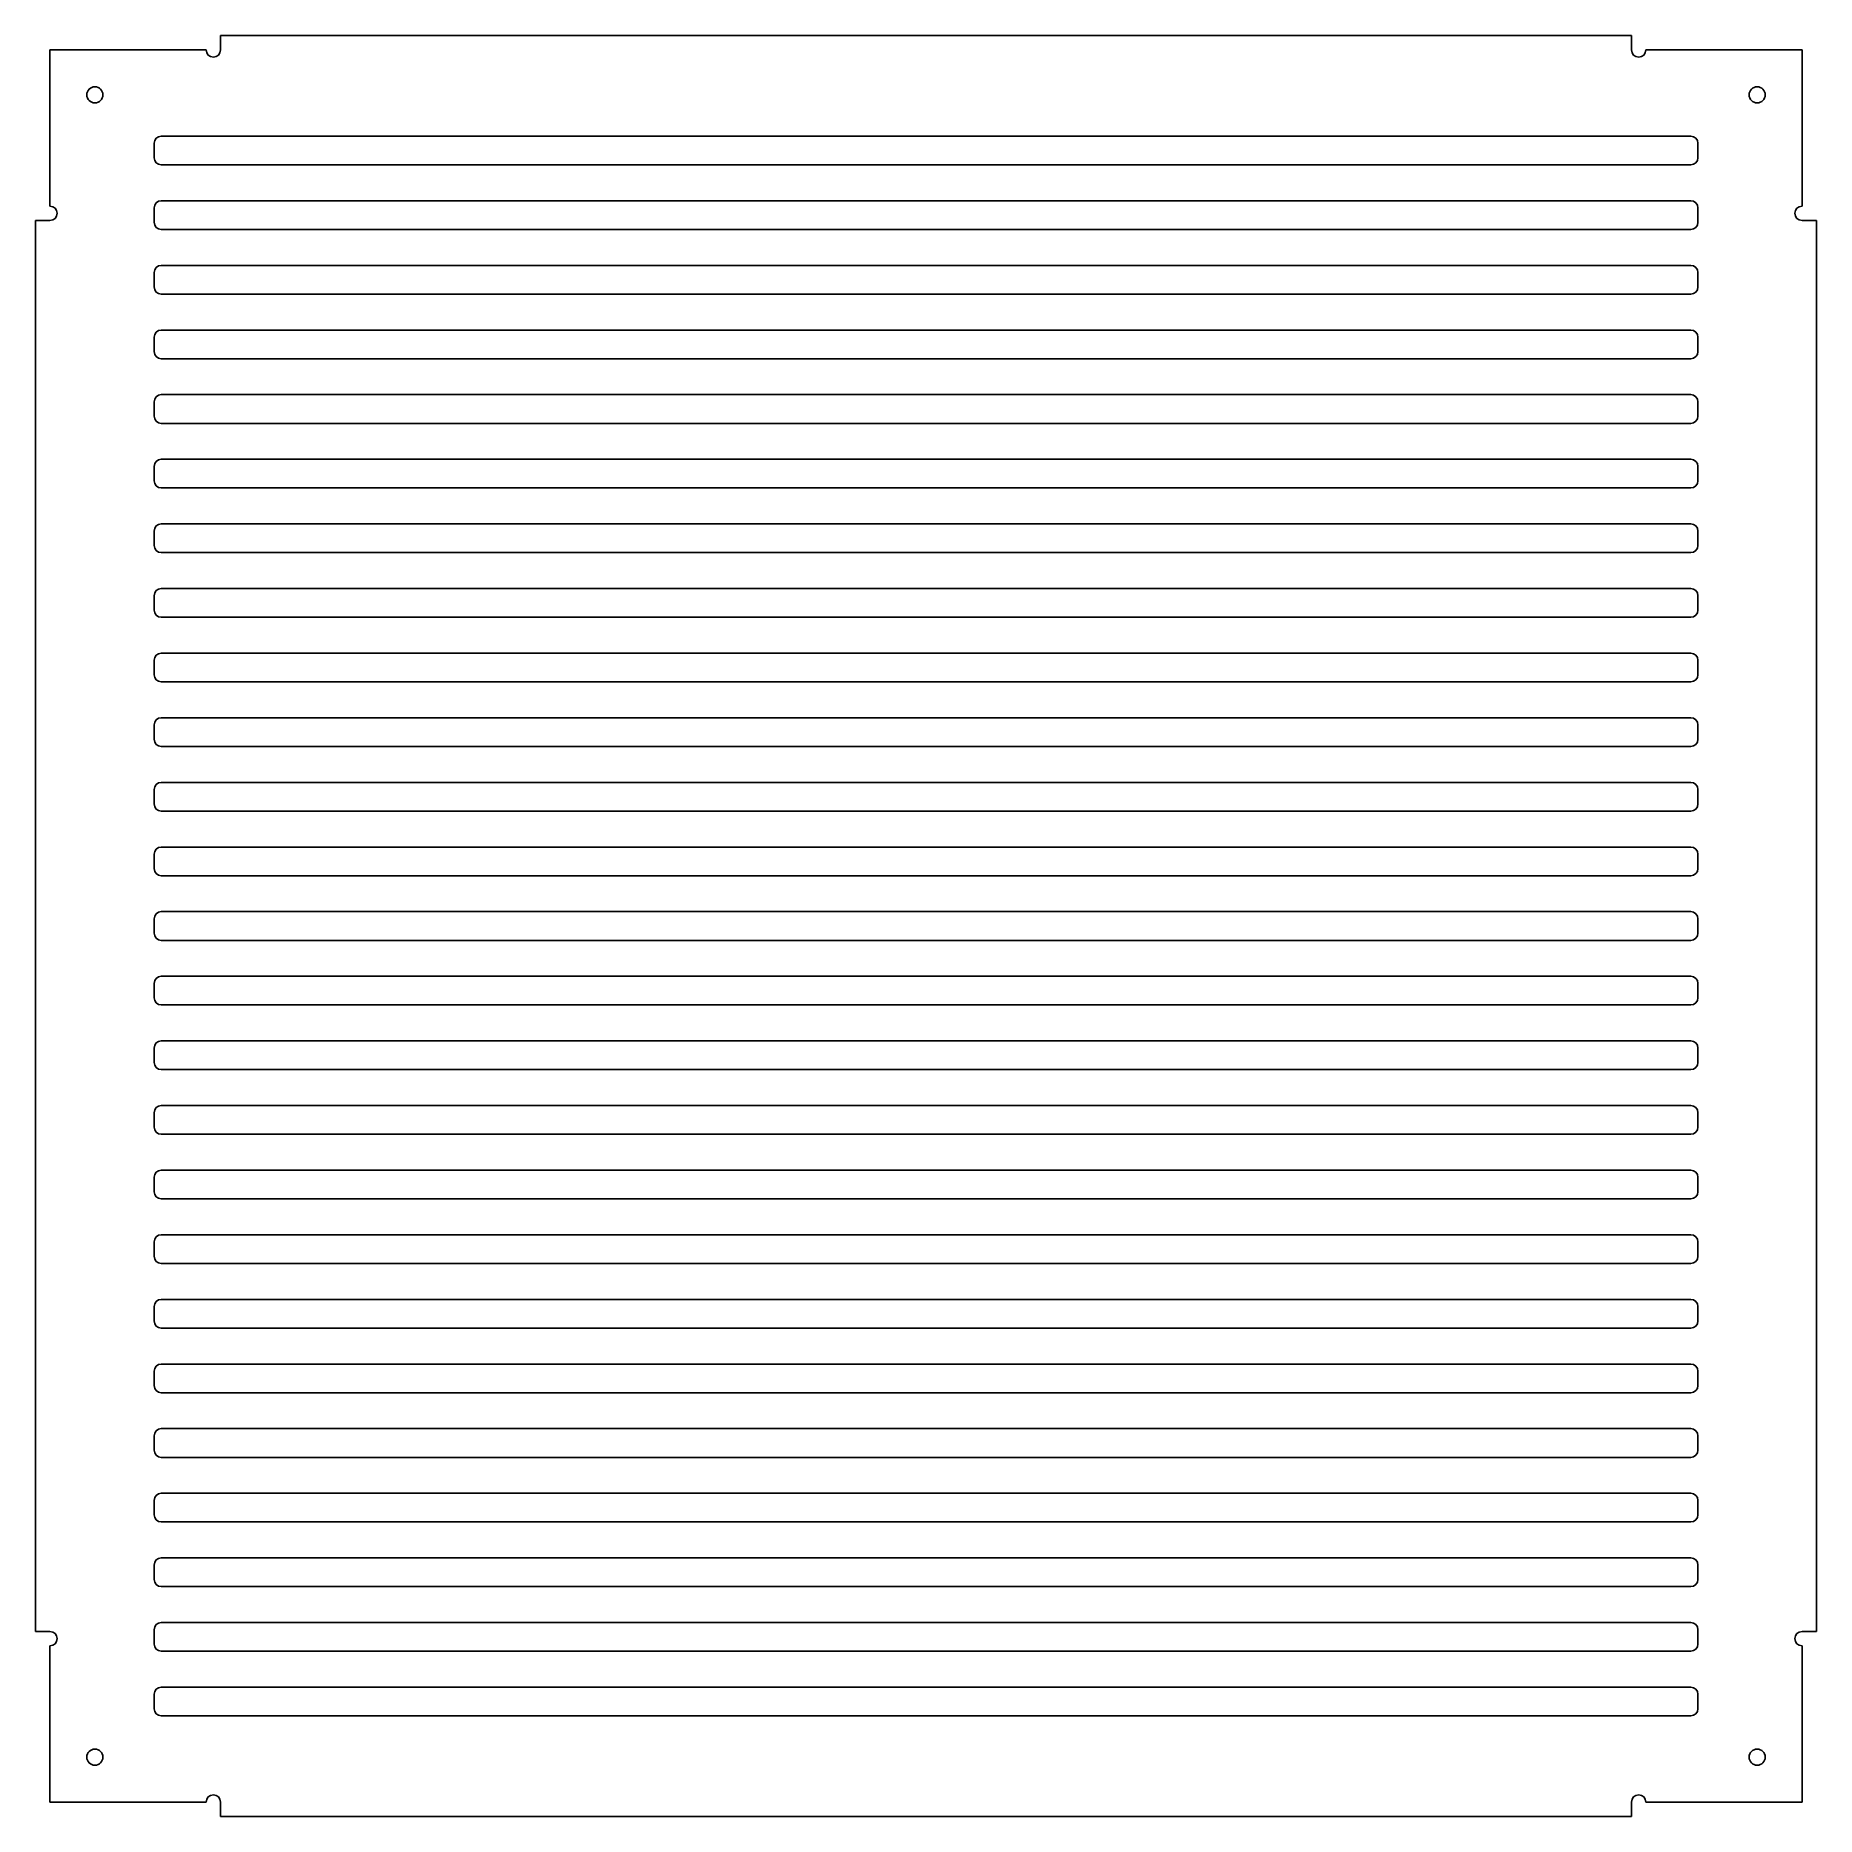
# Model space of a CAD drawing. Header units: millimetres. Extents: x 16 to 512, y -141 to 355.
import ezdxf

# ---------------------------------------------------------------- set-up
doc = ezdxf.new("R2010")
doc.units = ezdxf.units.MM
doc.layers.add('f', color=7, linetype='CONTINUOUS')

msp = doc.modelspace()

# ---------------------------------------------------------------- linework, layer by layer
at = {"layer": 'f'}
for p, q in [((67.7, 351.28, 143.9), (67.7, 355.28, 143.9)), ((460.7, 355.28, 143.9), (67.7, 355.28, 143.9)), ((460.7, 355.28, 143.9), (460.7, 351.28, 143.9)), ((20.2, 307.78, 143.9), (20.2, 351.28, 143.9)), ((20.2, 351.28, 143.9), (63.7, 351.28, 143.9)), ((464.7, 351.28, 143.9), (508.2, 351.28, 143.9)), ((508.2, 351.28, 143.9), (508.2, 307.78, 143.9)), ((49.2, 325.28, 143.9), (49.2, 321.28, 143.9)), ((477.2, 327.28, 143.9), (51.2, 327.28, 143.9)), ((479.2, 321.28, 143.9), (479.2, 325.28, 143.9)), ((51.2, 319.28, 143.9), (477.2, 319.28, 143.9)), ((477.2, 309.28, 143.9), (51.2, 309.28, 143.9)), ((16.2, 303.78, 143.9), (16.2, -89.22, 143.9)), ((16.2, 303.78, 143.9), (20.2, 303.78, 143.9)), ((49.2, 307.28, 143.9), (49.2, 303.28, 143.9)), ((479.2, 303.28, 143.9), (479.2, 307.28, 143.9)), ((508.2, 303.78, 143.9), (512.2, 303.78, 143.9)), ((512.2, -89.22, 143.9), (512.2, 303.78, 143.9)), ((51.2, 301.28, 143.9), (477.2, 301.28, 143.9)), ((49.2, 289.28, 143.9), (49.2, 285.28, 143.9)), ((477.2, 291.28, 143.9), (51.2, 291.28, 143.9)), ((479.2, 285.28, 143.9), (479.2, 289.28, 143.9)), ((51.2, 283.28, 143.9), (477.2, 283.28, 143.9)), ((477.2, 273.28, 143.9), (51.2, 273.28, 143.9)), ((49.2, 271.28, 143.9), (49.2, 267.28, 143.9)), ((479.2, 267.28, 143.9), (479.2, 271.28, 143.9)), ((51.2, 265.28, 143.9), (477.2, 265.28, 143.9)), ((49.2, 253.28, 143.9), (49.2, 249.28, 143.9)), ((477.2, 255.28, 143.9), (51.2, 255.28, 143.9)), ((479.2, 249.28, 143.9), (479.2, 253.28, 143.9)), ((51.2, 247.28, 143.9), (477.2, 247.28, 143.9)), ((49.2, 235.28, 143.9), (49.2, 231.28, 143.9)), ((477.2, 237.28, 143.9), (51.2, 237.28, 143.9)), ((479.2, 231.28, 143.9), (479.2, 235.28, 143.9)), ((51.2, 229.28, 143.9), (477.2, 229.28, 143.9)), ((477.2, 219.28, 143.9), (51.2, 219.28, 143.9)), ((49.2, 217.28, 143.9), (49.2, 213.28, 143.9)), ((479.2, 213.28, 143.9), (479.2, 217.28, 143.9)), ((51.2, 211.28, 143.9), (477.2, 211.28, 143.9)), ((49.2, 199.28, 143.9), (49.2, 195.28, 143.9)), ((477.2, 201.28, 143.9), (51.2, 201.28, 143.9)), ((479.2, 195.28, 143.9), (479.2, 199.28, 143.9)), ((51.2, 193.28, 143.9), (477.2, 193.28, 143.9)), ((49.2, 181.28, 143.9), (49.2, 177.28, 143.9)), ((477.2, 183.28, 143.9), (51.2, 183.28, 143.9)), ((479.2, 177.28, 143.9), (479.2, 181.28, 143.9)), ((51.2, 175.28, 143.9), (477.2, 175.28, 143.9)), ((477.2, 165.28, 143.9), (51.2, 165.28, 143.9)), ((49.2, 163.28, 143.9), (49.2, 159.28, 143.9)), ((479.2, 159.28, 143.9), (479.2, 163.28, 143.9)), ((51.2, 157.28, 143.9), (477.2, 157.28, 143.9)), ((49.2, 145.28, 143.9), (49.2, 141.28, 143.9)), ((477.2, 147.28, 143.9), (51.2, 147.28, 143.9)), ((479.2, 141.28, 143.9), (479.2, 145.28, 143.9)), ((51.2, 139.28, 143.9), (477.2, 139.28, 143.9)), ((477.2, 129.28, 143.9), (51.2, 129.28, 143.9)), ((49.2, 127.28, 143.9), (49.2, 123.28, 143.9)), ((479.2, 123.28, 143.9), (479.2, 127.28, 143.9)), ((51.2, 121.28, 143.9), (477.2, 121.28, 143.9)), ((49.2, 109.28, 143.9), (49.2, 105.28, 143.9)), ((477.2, 111.28, 143.9), (51.2, 111.28, 143.9)), ((479.2, 105.28, 143.9), (479.2, 109.28, 143.9)), ((51.2, 103.28, 143.9), (477.2, 103.28, 143.9)), ((49.2, 91.28, 143.9), (49.2, 87.28, 143.9)), ((477.2, 93.28, 143.9), (51.2, 93.28, 143.9)), ((479.2, 87.28, 143.9), (479.2, 91.28, 143.9)), ((51.2, 85.28, 143.9), (477.2, 85.28, 143.9)), ((477.2, 75.28, 143.9), (51.2, 75.28, 143.9)), ((49.2, 73.28, 143.9), (49.2, 69.28, 143.9)), ((479.2, 69.28, 143.9), (479.2, 73.28, 143.9)), ((51.2, 67.28, 143.9), (477.2, 67.28, 143.9)), ((49.2, 55.28, 143.9), (49.2, 51.28, 143.9)), ((477.2, 57.28, 143.9), (51.2, 57.28, 143.9)), ((479.2, 51.28, 143.9), (479.2, 55.28, 143.9)), ((51.2, 49.28, 143.9), (477.2, 49.28, 143.9)), ((49.2, 37.28, 143.9), (49.2, 33.28, 143.9)), ((477.2, 39.28, 143.9), (51.2, 39.28, 143.9)), ((479.2, 33.28, 143.9), (479.2, 37.28, 143.9)), ((51.2, 31.28, 143.9), (477.2, 31.28, 143.9)), ((477.2, 21.28, 143.9), (51.2, 21.28, 143.9)), ((49.2, 19.28, 143.9), (49.2, 15.28, 143.9)), ((479.2, 15.28, 143.9), (479.2, 19.28, 143.9)), ((51.2, 13.28, 143.9), (477.2, 13.28, 143.9)), ((49.2, 1.28, 143.9), (49.2, -2.72, 143.9)), ((477.2, 3.28, 143.9), (51.2, 3.28, 143.9)), ((479.2, -2.72, 143.9), (479.2, 1.28, 143.9)), ((51.2, -4.72, 143.9), (477.2, -4.72, 143.9)), ((477.2, -14.72, 143.9), (51.2, -14.72, 143.9)), ((49.2, -16.72, 143.9), (49.2, -20.72, 143.9)), ((479.2, -20.72, 143.9), (479.2, -16.72, 143.9)), ((51.2, -22.72, 143.9), (477.2, -22.72, 143.9)), ((477.2, -32.72, 143.9), (51.2, -32.72, 143.9)), ((49.2, -34.72, 143.9), (49.2, -38.72, 143.9)), ((479.2, -38.72, 143.9), (479.2, -34.72, 143.9)), ((51.2, -40.72, 143.9), (477.2, -40.72, 143.9)), ((49.2, -52.72, 143.9), (49.2, -56.72, 143.9)), ((477.2, -50.72, 143.9), (51.2, -50.72, 143.9)), ((479.2, -56.72, 143.9), (479.2, -52.72, 143.9)), ((51.2, -58.72, 143.9), (477.2, -58.72, 143.9)), ((477.2, -68.72, 143.9), (51.2, -68.72, 143.9)), ((49.2, -70.72, 143.9), (49.2, -74.72, 143.9)), ((479.2, -74.72, 143.9), (479.2, -70.72, 143.9)), ((51.2, -76.72, 143.9), (477.2, -76.72, 143.9)), ((20.2, -89.22, 143.9), (16.2, -89.22, 143.9)), ((49.2, -88.72, 143.9), (49.2, -92.72, 143.9)), ((477.2, -86.72, 143.9), (51.2, -86.72, 143.9)), ((479.2, -92.72, 143.9), (479.2, -88.72, 143.9)), ((512.2, -89.22, 143.9), (508.2, -89.22, 143.9)), ((508.2, -89.22, 143.9), (508.2, -89.22, 143.9)), ((508.2, -89.22, 143.9), (508.2, -89.22, 143.9)), ((20.2, -136.72, 143.9), (20.2, -93.22, 143.9)), ((508.2, -93.22, 143.9), (508.2, -136.72, 143.9)), ((51.2, -94.72, 143.9), (477.2, -94.72, 143.9)), ((49.2, -106.72, 143.9), (49.2, -110.72, 143.9)), ((477.2, -104.72, 143.9), (51.2, -104.72, 143.9)), ((479.2, -110.72, 143.9), (479.2, -106.72, 143.9)), ((51.2, -112.72, 143.9), (477.2, -112.72, 143.9)), ((63.7, -136.72, 143.9), (20.2, -136.72, 143.9)), ((67.7, -140.72, 143.9), (67.7, -136.72, 143.9)), ((460.7, -136.72, 143.9), (460.7, -140.72, 143.9)), ((508.2, -136.72, 143.9), (464.7, -136.72, 143.9)), ((67.7, -140.72, 143.9), (460.7, -140.72, 143.9))]:
    msp.add_line(p, q, dxfattribs=at)
for centre in [(32.7, 338.78, 143.9), (495.7, 338.78, 143.9), (32.7, -124.22, 143.9), (495.7, -124.22, 143.9)]:
    msp.add_circle(centre, 2.25, dxfattribs=at)
for centre, start, end in [((65.7, 351.28, 143.9), -180, 0), ((462.7, 351.28, 143.9), 180, 0), ((51.2, 325.28, 143.9), 90, 180), ((477.2, 325.28, 143.9), 0, 90), ((51.2, 321.28, 143.9), 180, -90), ((477.2, 321.28, 143.9), -90, 0), ((20.2, 305.78, 143.9), -90, 90), ((51.2, 307.28, 143.9), 90, 180), ((477.2, 307.28, 143.9), 0, 90), ((508.2, 305.78, 143.9), 90, -90), ((51.2, 303.28, 143.9), 180, -90), ((477.2, 303.28, 143.9), -90, 0), ((51.2, 289.28, 143.9), 90, 180), ((477.2, 289.28, 143.9), 0, 90), ((51.2, 285.28, 143.9), 180, -90), ((477.2, 285.28, 143.9), -90, 0), ((51.2, 271.28, 143.9), 90, 180), ((477.2, 271.28, 143.9), 0, 90), ((51.2, 267.28, 143.9), 180, -90), ((477.2, 267.28, 143.9), -90, 0), ((51.2, 253.28, 143.9), 90, 180), ((477.2, 253.28, 143.9), 0, 90), ((51.2, 249.28, 143.9), 180, -90), ((477.2, 249.28, 143.9), -90, 0), ((51.2, 235.28, 143.9), 90, 180), ((477.2, 235.28, 143.9), 0, 90), ((51.2, 231.28, 143.9), 180, -90), ((477.2, 231.28, 143.9), -90, 0), ((51.2, 217.28, 143.9), 90, 180), ((477.2, 217.28, 143.9), 0, 90), ((51.2, 213.28, 143.9), 180, -90), ((477.2, 213.28, 143.9), -90, 0), ((51.2, 199.28, 143.9), 90, 180), ((477.2, 199.28, 143.9), 0, 90), ((51.2, 195.28, 143.9), 180, -90), ((477.2, 195.28, 143.9), -90, 0), ((51.2, 181.28, 143.9), 90, 180), ((477.2, 181.28, 143.9), 0, 90), ((51.2, 177.28, 143.9), 180, -90), ((477.2, 177.28, 143.9), -90, 0), ((51.2, 163.28, 143.9), 90, 180), ((477.2, 163.28, 143.9), 0, 90), ((51.2, 159.28, 143.9), 180, -90), ((477.2, 159.28, 143.9), -90, 0), ((51.2, 145.28, 143.9), 90, 180), ((477.2, 145.28, 143.9), 0, 90), ((51.2, 141.28, 143.9), 180, -90), ((477.2, 141.28, 143.9), -90, 0), ((51.2, 127.28, 143.9), 90, 180), ((477.2, 127.28, 143.9), 0, 90), ((51.2, 123.28, 143.9), 180, -90), ((477.2, 123.28, 143.9), -90, 0), ((51.2, 109.28, 143.9), 90, 180), ((477.2, 109.28, 143.9), 0, 90), ((51.2, 105.28, 143.9), 180, -90), ((477.2, 105.28, 143.9), -90, 0), ((51.2, 91.28, 143.9), 90, 180), ((477.2, 91.28, 143.9), 0, 90), ((51.2, 87.28, 143.9), 180, -90), ((477.2, 87.28, 143.9), -90, 0), ((51.2, 73.28, 143.9), 90, 180), ((477.2, 73.28, 143.9), 0, 90), ((51.2, 69.28, 143.9), 180, -90), ((477.2, 69.28, 143.9), -90, 0), ((51.2, 55.28, 143.9), 90, 180), ((477.2, 55.28, 143.9), 0, 90), ((51.2, 51.28, 143.9), 180, -90), ((477.2, 51.28, 143.9), -90, 0), ((51.2, 37.28, 143.9), 90, 180), ((477.2, 37.28, 143.9), 0, 90), ((51.2, 33.28, 143.9), 180, -90), ((477.2, 33.28, 143.9), -90, 0), ((51.2, 19.28, 143.9), 90, 180), ((477.2, 19.28, 143.9), 0, 90), ((51.2, 15.28, 143.9), 180, -90), ((477.2, 15.28, 143.9), -90, 0), ((51.2, 1.28, 143.9), 90, 180), ((477.2, 1.28, 143.9), 0, 90), ((51.2, -2.72, 143.9), 180, -90), ((477.2, -2.72, 143.9), -90, 0), ((51.2, -16.72, 143.9), 90, 180), ((477.2, -16.72, 143.9), 0, 90), ((51.2, -20.72, 143.9), 180, -90), ((477.2, -20.72, 143.9), -90, 0), ((51.2, -34.72, 143.9), 90, 180), ((477.2, -34.72, 143.9), 0, 90), ((51.2, -38.72, 143.9), 180, -90), ((477.2, -38.72, 143.9), -90, 0), ((51.2, -52.72, 143.9), 90, 180), ((477.2, -52.72, 143.9), 0, 90), ((51.2, -56.72, 143.9), 180, -90), ((477.2, -56.72, 143.9), -90, 0), ((51.2, -70.72, 143.9), 90, 180), ((477.2, -70.72, 143.9), 0, 90), ((51.2, -74.72, 143.9), 180, -90), ((477.2, -74.72, 143.9), -90, 0), ((20.2, -91.22, 143.9), -90, 90), ((51.2, -88.72, 143.9), 90, 180), ((477.2, -88.72, 143.9), 0, 90), ((508.2, -91.22, 143.9), 90, -90), ((51.2, -92.72, 143.9), 180, -90), ((477.2, -92.72, 143.9), -90, 0), ((51.2, -106.72, 143.9), 90, 180), ((477.2, -106.72, 143.9), 0, 90), ((51.2, -110.72, 143.9), 180, -90), ((477.2, -110.72, 143.9), -90, 0), ((65.7, -136.72, 143.9), 0, 180), ((462.7, -136.72, 143.9), 0.0109, 180)]:
    msp.add_arc(centre, 2, start, end, dxfattribs=at)

doc.saveas('drawing.dxf')
